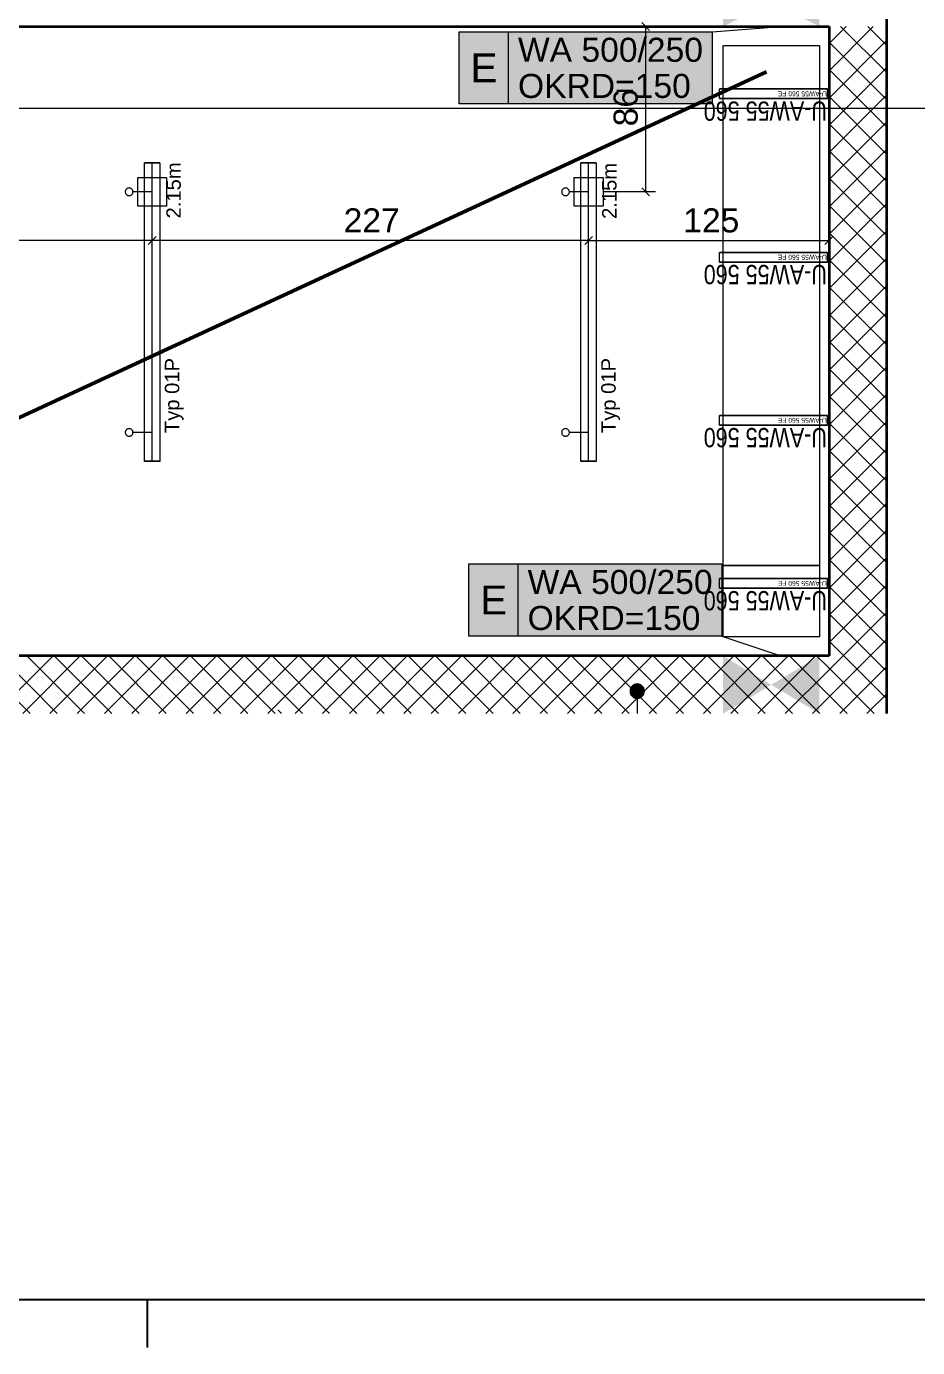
# Model space of a CAD drawing. Extents: x -1132 to 613, y -179 to 712.
# Drawn here: x -30 to 62.6, y -179.5 to -42.2 of the extents above; entities that cross this region are included whole.
import ezdxf
from ezdxf.lldxf.tags import DXFTag

# ---------------------------------------------------------------- set-up
doc = ezdxf.new("R2010")
doc.units = 0
doc.layers.get('0').update_dxf_attribs({"lineweight": 13})
for name, color, linetype, lineweight in [('A-WALL-____-MCUT', 7, 'Continuous', 35), ('A-WALL-____-PATT', 7, 'Continuous', 35), ('S-GRID-____-OTLN', 7, 'Continuous', 5)]:
    doc.layers.add(name, color=color, linetype=linetype, lineweight=lineweight)
for name, color, linetype, lineweight, true_color in [('EL01_VVV_Mass', 7, 'Continuous', 13, 0xb2b200), ('EL01_WAN_Aussparung Wand', 7, 'Continuous', 13, 0x7f5f3f), ('EL01_WAN_Aussparung Wand Text', 7, 'Continuous', 13, 0x7f5f3f), ('EL01_WAN_Leuchten', 7, 'Continuous', 13, 0x0080ff), ('EL01_WAN_Leuchtentyp', 7, 'Continuous', 13, 0x0099ff), ('EL01_WAN_Licht', 7, 'Continuous', 13, 0x0080ff), ('EL01_WAN_Potentialausgleich', 1, 'Continuous', 13, 0xff0000), ('EL01_WAN_Trassen', 40, 'Continuous', 13, 0xffbf00), ('EL01_WAN_Trassen Befestigung', 7, 'Continuous', 13, 0xb2b200), ('X_Geometrie', 3, 'Continuous', 50, 0x00ff00)]:
    doc.layers.add(name, color=color, linetype=linetype, lineweight=lineweight, true_color=true_color)
doc.styles.get("Standard").update_dxf_attribs({"font": 'arial.ttf'})
tags = doc.linetypes.add('_Rasterlinie_', pattern=[0.375, 0.2, -0.05, 0.075, -0.05]).pattern_tags.tags
tags[10:11] = [DXFTag(74, 4), DXFTag(75, 0), DXFTag(340, '0'), DXFTag(46, 1.0), DXFTag(50, 0.0), DXFTag(44, 0.0), DXFTag(45, 0.0)]
tags[8:9] = [DXFTag(74, 4), DXFTag(75, 0), DXFTag(340, '0'), DXFTag(46, 1.0), DXFTag(50, 0.0), DXFTag(44, 0.0), DXFTag(45, 0.0)]
tags[6:7] = [DXFTag(74, 4), DXFTag(75, 0), DXFTag(340, '0'), DXFTag(46, 1.0), DXFTag(50, 0.0), DXFTag(44, 0.0), DXFTag(45, 0.0)]
tags[4:5] = [DXFTag(74, 4), DXFTag(75, 0), DXFTag(340, '0'), DXFTag(46, 1.0), DXFTag(50, 0.0), DXFTag(44, 0.0), DXFTag(45, 0.0)]

# ---------------------------------------------------------------- blocks, each defined once
blk = doc.blocks.new('Referenz-A0UNPDE96I', base_point=(-1115.89, -117.37))
at = {"layer": 'A-WALL-____-MCUT', "color": 0, "linetype": 'Continuous', "ltscale": 0.35}
for p, q in [((59.39, -113.6), (59.39, 561.48)), ((-87.21, -42.22), (53.39, -42.22)), ((53.39, -42.22), (53.39, -107.62)), ((53.39, -107.62), (-87.21, -107.62))]:
    blk.add_line(p, q, dxfattribs=at)
at = {"layer": 'A-WALL-____-PATT', "color": 0, "linetype": 'Continuous', "lineweight": 9, "ltscale": 0.13}
for p, q in [((53.39, -44), (55.17, -42.22)), ((53.39, -46.83), (57.99, -42.22)), ((59.39, -47.02), (54.59, -42.22)), ((59.39, -44.19), (57.42, -42.22)), ((53.39, -49.66), (59.39, -43.66)), ((59.39, -49.85), (53.39, -43.85)), ((53.39, -52.49), (59.39, -46.49)), ((59.39, -52.68), (53.39, -46.68)), ((53.39, -55.32), (59.39, -49.32)), ((59.39, -55.51), (53.39, -49.51)), ((53.39, -58.14), (59.39, -52.14)), ((59.39, -58.33), (53.39, -52.33)), ((53.39, -60.97), (59.39, -54.97)), ((59.39, -61.16), (53.39, -55.16)), ((53.39, -63.8), (59.39, -57.8)), ((59.39, -63.99), (53.39, -57.99)), ((53.39, -66.63), (59.39, -60.63)), ((59.39, -66.82), (53.39, -60.82)), ((53.39, -69.46), (59.39, -63.46)), ((59.39, -69.65), (53.39, -63.65)), ((53.39, -72.29), (59.39, -66.29)), ((59.39, -72.48), (53.39, -66.48)), ((53.39, -75.12), (59.39, -69.12)), ((59.39, -75.3), (53.39, -69.3)), ((53.39, -77.94), (59.39, -71.94)), ((59.39, -78.13), (53.39, -72.13)), ((53.39, -80.77), (59.39, -74.77)), ((59.39, -80.96), (53.39, -74.96)), ((53.39, -83.6), (59.39, -77.6)), ((59.39, -83.79), (53.39, -77.79)), ((53.39, -86.43), (59.39, -80.43)), ((59.39, -86.62), (53.39, -80.62)), ((53.39, -89.26), (59.39, -83.26)), ((59.39, -89.45), (53.39, -83.45)), ((53.39, -92.09), (59.39, -86.09)), ((59.39, -92.27), (53.39, -86.27)), ((53.39, -94.91), (59.39, -88.91)), ((59.39, -95.1), (53.39, -89.1)), ((53.39, -97.74), (59.39, -91.74)), ((59.39, -97.93), (53.39, -91.93)), ((53.39, -100.57), (59.39, -94.57)), ((59.39, -100.76), (53.39, -94.76)), ((53.39, -103.4), (59.39, -97.4)), ((59.39, -103.59), (53.39, -97.59)), ((53.39, -106.23), (59.39, -100.23)), ((59.39, -106.42), (53.39, -100.42)), ((53.39, -109.06), (59.39, -103.06)), ((59.39, -109.25), (53.39, -103.25)), ((53.39, -111.88), (59.39, -105.88)), ((59.39, -112.07), (53.39, -106.07)), ((-29.59, -113.6), (-35.58, -107.62)), ((-33.19, -113.6), (-27.2, -107.62)), ((-26.77, -113.6), (-32.75, -107.62)), ((-30.36, -113.6), (-24.38, -107.62)), ((-23.94, -113.6), (-29.92, -107.62)), ((-27.53, -113.6), (-21.55, -107.62)), ((-21.11, -113.6), (-27.09, -107.62)), ((-24.7, -113.6), (-18.72, -107.62)), ((-18.28, -113.6), (-24.26, -107.62)), ((-21.87, -113.6), (-15.89, -107.62)), ((-15.45, -113.6), (-21.43, -107.62)), ((-19.04, -113.6), (-13.06, -107.62)), ((-12.62, -113.6), (-18.61, -107.62)), ((-16.22, -113.6), (-10.23, -107.62)), ((-9.8, -113.6), (-15.78, -107.62)), ((-13.39, -113.6), (-7.41, -107.62)), ((-6.97, -113.6), (-12.95, -107.62)), ((-10.56, -113.6), (-4.58, -107.62)), ((-4.14, -113.6), (-10.12, -107.62)), ((-7.73, -113.6), (-1.75, -107.62)), ((-1.31, -113.6), (-7.29, -107.62)), ((-4.9, -113.6), (1.08, -107.62)), ((1.52, -113.6), (-4.46, -107.62)), ((-2.07, -113.6), (3.91, -107.62)), ((4.35, -113.6), (-1.64, -107.62)), ((0.76, -113.6), (6.74, -107.62)), ((7.17, -113.6), (1.19, -107.62)), ((3.58, -113.6), (9.57, -107.62)), ((10, -113.6), (4.02, -107.62)), ((6.41, -113.6), (12.39, -107.62)), ((12.83, -113.6), (6.85, -107.62)), ((9.24, -113.6), (15.22, -107.62)), ((15.66, -113.6), (9.68, -107.62)), ((12.07, -113.6), (18.05, -107.62)), ((18.49, -113.6), (12.51, -107.62)), ((14.9, -113.6), (20.88, -107.62)), ((21.32, -113.6), (15.34, -107.62)), ((17.73, -113.6), (23.71, -107.62)), ((24.15, -113.6), (18.16, -107.62)), ((20.55, -113.6), (26.54, -107.62)), ((26.97, -113.6), (20.99, -107.62)), ((23.38, -113.6), (29.36, -107.62)), ((29.8, -113.6), (23.82, -107.62)), ((26.21, -113.6), (32.19, -107.62)), ((32.63, -113.6), (26.65, -107.62)), ((29.04, -113.6), (35.02, -107.62)), ((35.46, -113.6), (29.48, -107.62)), ((31.87, -113.6), (37.85, -107.62)), ((38.29, -113.6), (32.31, -107.62)), ((34.7, -113.6), (40.68, -107.62)), ((41.12, -113.6), (35.13, -107.62)), ((37.52, -113.6), (43.51, -107.62)), ((43.94, -113.6), (37.96, -107.62)), ((40.35, -113.6), (46.33, -107.62)), ((46.77, -113.6), (40.79, -107.62)), ((43.18, -113.6), (49.16, -107.62)), ((49.6, -113.6), (43.62, -107.62)), ((46.01, -113.6), (51.99, -107.62)), ((52.43, -113.6), (46.45, -107.62)), ((53.39, -111.73), (49.28, -107.62)), ((53.39, -108.9), (52.1, -107.62)), ((48.84, -113.6), (53.39, -109.06)), ((58.09, -113.6), (53.39, -108.9)), ((54.5, -113.6), (59.39, -108.71)), ((51.67, -113.6), (53.39, -111.88)), ((55.26, -113.6), (53.39, -111.73)), ((57.32, -113.6), (59.39, -111.54))]:
    blk.add_line(p, q, dxfattribs=at)
at = {"layer": 'S-GRID-____-OTLN', "color": 0, "linetype": '_Rasterlinie_', "ltscale": 0.13}
blk.add_line((-1107.61, -50.72), (103.38, -50.72), dxfattribs=at)
at = {"layer": 'X_Geometrie', "color": 0, "linetype": 'Continuous', "ltscale": 0.5}
blk.add_line((-82.58, -106.84), (46.88, -46.93), dxfattribs=at)
blk = doc.blocks.new('IfcObject-A0UNPDF96I', base_point=(40.67, -85.94))
at = {"layer": 'EL01_WAN_Trassen', "linetype": 'ByBlock', "lineweight": -2, "ltscale": 0.13}
for p, q in [((42.02, -83.64), (42.02, -82.64)), ((42.02, -83.64), (42.02, -82.64)), ((53.22, -82.64), (42.02, -82.64)), ((42.02, -82.64), (42.02, -82.64)), ((42.02, -82.64), (53.22, -82.64)), ((53.22, -83.64), (42.02, -83.64)), ((42.02, -83.64), (42.02, -83.64)), ((42.02, -83.64), (53.22, -83.64)), ((53.22, -83.64), (53.22, -82.64)), ((53.22, -83.64), (53.22, -82.64)), ((53.22, -82.64), (53.22, -82.64)), ((53.22, -83.64), (53.22, -83.64))]:
    blk.add_line(p, q, dxfattribs=at)
at = {"layer": 'EL01_WAN_Trassen', "lineweight": -2, "attachment_point": 1, "rotation": 180}
for s, insert, char_height in [('{\\fArial;U-AW55 560 FE}', (53.16, -83.39), 0.5), ('{\\W0.8;\\fArial;U-AW55 560}', (53.17, -85.94), 2)]:
    blk.add_mtext(s, dxfattribs=dict(at, insert=insert, char_height=char_height))
blk = doc.blocks.new('IfcObject-A0UNPDHJ6I', base_point=(40.67, -69))
at = {"layer": 'EL01_WAN_Trassen', "linetype": 'ByBlock', "lineweight": -2, "ltscale": 0.13}
for p, q in [((42.02, -66.7), (42.02, -65.7)), ((42.02, -66.7), (42.02, -65.7)), ((53.22, -65.7), (42.02, -65.7)), ((42.02, -65.7), (42.02, -65.7)), ((42.02, -65.7), (53.22, -65.7)), ((53.22, -66.7), (53.22, -65.7)), ((53.22, -66.7), (53.22, -65.7)), ((53.22, -65.7), (53.22, -65.7)), ((53.22, -66.7), (42.02, -66.7)), ((42.02, -66.7), (42.02, -66.7)), ((42.02, -66.7), (53.22, -66.7)), ((53.22, -66.7), (53.22, -66.7))]:
    blk.add_line(p, q, dxfattribs=at)
at = {"layer": 'EL01_WAN_Trassen', "lineweight": -2, "attachment_point": 1, "rotation": 180}
for s, insert, char_height in [('{\\W0.8;\\fArial;U-AW55 560}', (53.17, -69), 2), ('{\\fArial;U-AW55 560 FE}', (53.16, -66.45), 0.5)]:
    blk.add_mtext(s, dxfattribs=dict(at, insert=insert, char_height=char_height))
blk = doc.blocks.new('Kabelkanal-A0UNPDMP6I', base_point=(42.39, -105.62))
at = {"color": 0, "linetype": 'ByBlock', "lineweight": -2, "ltscale": 0.13}
for p, q in [((42.39, -98.22), (52.39, -98.22)), ((42.39, -105.62), (42.39, -98.22)), ((52.39, -98.22), (52.39, -105.62)), ((52.39, -105.62), (42.39, -105.62))]:
    blk.add_line(p, q, dxfattribs=at)
blk = doc.blocks.new('IfcObject-A0UNPDO36I', base_point=(40.67, -52.02))
at = {"layer": 'EL01_WAN_Trassen', "linetype": 'ByBlock', "lineweight": -2, "ltscale": 0.13}
for p, q in [((42.02, -49.72), (42.02, -48.72)), ((42.02, -49.72), (42.02, -48.72)), ((53.22, -48.72), (42.02, -48.72)), ((42.02, -48.72), (42.02, -48.72)), ((42.02, -48.72), (53.22, -48.72)), ((53.22, -49.72), (53.22, -48.72)), ((53.22, -49.72), (53.22, -48.72)), ((53.22, -48.72), (53.22, -48.72)), ((53.22, -49.72), (42.02, -49.72)), ((42.02, -49.72), (42.02, -49.72)), ((42.02, -49.72), (53.22, -49.72)), ((53.22, -49.72), (53.22, -49.72))]:
    blk.add_line(p, q, dxfattribs=at)
at = {"layer": 'EL01_WAN_Trassen', "lineweight": -2, "attachment_point": 1, "rotation": 180}
for s, insert, char_height in [('{\\fArial;U-AW55 560 FE}', (53.16, -49.47), 0.5), ('{\\W0.8;\\fArial;U-AW55 560}', (53.17, -52.02), 2)]:
    blk.add_mtext(s, dxfattribs=dict(at, insert=insert, char_height=char_height))
blk = doc.blocks.new('IfcObject-A0UNPDS16I', base_point=(40.67, -102.88))
at = {"layer": 'EL01_WAN_Trassen', "linetype": 'ByBlock', "lineweight": -2, "ltscale": 0.13}
for p, q in [((42.02, -100.58), (42.02, -99.58)), ((42.02, -100.58), (42.02, -99.58)), ((53.22, -99.58), (42.02, -99.58)), ((42.02, -99.58), (42.02, -99.58)), ((42.02, -99.58), (53.22, -99.58)), ((53.22, -100.58), (53.22, -99.58)), ((53.22, -100.58), (53.22, -99.58)), ((53.22, -99.58), (53.22, -99.58)), ((53.22, -100.58), (42.02, -100.58)), ((42.02, -100.58), (42.02, -100.58)), ((42.02, -100.58), (53.22, -100.58)), ((53.22, -100.58), (53.22, -100.58))]:
    blk.add_line(p, q, dxfattribs=at)
at = {"layer": 'EL01_WAN_Trassen', "lineweight": -2, "attachment_point": 1, "rotation": 180}
for s, insert, char_height in [('{\\fArial;U-AW55 560 FE}', (53.16, -100.33), 0.5), ('{\\W0.8;\\fArial;U-AW55 560}', (53.17, -102.88), 2)]:
    blk.add_mtext(s, dxfattribs=dict(at, insert=insert, char_height=char_height))
blk = doc.blocks.new('Wanddurchbruch-A0UNPDSD6I', base_point=(42.39, -113.62))
at = {"color": 0, "linetype": 'ByBlock', "lineweight": -2, "ltscale": 0.13}
blk.add_line((52.39, -107.62), (42.39, -107.62), dxfattribs=at)
for points in [[(42.39, -110.62), (47.39, -110.62), (42.39, -107.62)], [(47.39, -110.62), (52.39, -110.62), (52.39, -107.62)], [(42.39, -113.6), (42.42, -113.6), (42.39, -110.62)], [(42.42, -113.6), (42.39, -110.62), (47.39, -110.62)], [(52.36, -113.6), (52.39, -113.6), (47.39, -110.62)], [(52.39, -113.6), (47.39, -110.62), (52.39, -110.62)]]:
    blk.add_solid(points, dxfattribs=at)
blk = doc.blocks.new('Durchbruch beschriften-A0UNPDSF6I', base_point=(15.99, -107.62))
at = {"color": 0, "linetype": 'ByBlock', "lineweight": -2, "ltscale": 0.13}
for p, q in [((15.99, -105.56), (15.99, -98.06)), ((15.99, -98.06), (42.26, -98.06)), ((21.11, -105.56), (21.11, -98.06)), ((42.26, -98.06), (42.26, -105.56)), ((42.26, -105.56), (15.99, -105.56)), ((42.26, -105.56), (48.39, -107.62))]:
    blk.add_line(p, q, dxfattribs=at)
at = {"color": 7, "linetype": 'ByBlock', "lineweight": -2, "ltscale": 0.13, "true_color": 0xffffff}
for points in [[(42.26, -105.56), (15.99, -105.56), (42.26, -98.06)], [(15.99, -105.56), (42.26, -98.06), (15.99, -98.06)], [(42.26, -98.06), (15.99, -98.06), (15.99, -98.06)], [(42.26, -105.56), (42.26, -105.56), (15.99, -105.56)]]:
    blk.add_solid(points, dxfattribs=at)
at = {"color": 0, "linetype": 'ByBlock', "lineweight": -2, "ltscale": 0.13, "char_height": 2.5, "attachment_point": 1}
for s, insert in [('{\\fArial; WA 500/250 }', (21.11, -98.68)), ('{\\fArial; OKRD=150 }', (21.11, -102.43))]:
    blk.add_mtext(s, dxfattribs=dict(at, insert=insert))
at = {"color": 40, "linetype": 'ByBlock', "lineweight": -2, "ltscale": 0.13, "true_color": 0xffbf00, "insert": (17.16, -100.31), "char_height": 3, "attachment_point": 1}
blk.add_mtext('{\\fArial;E}', dxfattribs=at)
blk = doc.blocks.new('Kabelkanal-A0UNPDU36I', base_point=(42.39, -98.22))
at = {"color": 0, "linetype": 'ByBlock', "lineweight": -2, "ltscale": 0.13}
for p, q in [((42.39, -44.22), (52.39, -44.22)), ((42.39, -98.22), (42.39, -44.22)), ((52.39, -44.22), (52.39, -98.22)), ((52.39, -98.22), (42.39, -98.22))]:
    blk.add_line(p, q, dxfattribs=at)
blk = doc.blocks.new('Wanddurchbruch-A0UNPDU76I', base_point=(42.39, -42.22))
at = {"color": 0, "linetype": 'ByBlock', "lineweight": -2, "ltscale": 0.13}
for p, q in [((52.39, -37.22), (42.39, -37.22)), ((52.39, -42.22), (42.39, -42.22))]:
    blk.add_line(p, q, dxfattribs=at)
for points in [[(47.39, -39.72), (42.39, -39.72), (42.39, -37.22)], [(52.39, -39.72), (47.39, -39.72), (52.39, -37.22)], [(42.39, -42.22), (47.39, -39.72), (42.39, -39.72)], [(52.39, -42.22), (52.39, -39.72), (47.39, -39.72)]]:
    blk.add_solid(points, dxfattribs=at)
blk = doc.blocks.new('Durchbruch beschriften-A0UNPDU96I', base_point=(14.99, -50.27))
at = {"color": 0, "linetype": 'ByBlock', "lineweight": -2, "ltscale": 0.13}
for p, q in [((41.26, -42.77), (48.39, -42.22)), ((14.99, -50.27), (14.99, -42.77)), ((14.99, -42.77), (41.26, -42.77)), ((20.11, -50.27), (20.11, -42.77)), ((41.26, -42.77), (41.26, -50.27)), ((41.26, -50.27), (14.99, -50.27))]:
    blk.add_line(p, q, dxfattribs=at)
at = {"color": 7, "linetype": 'ByBlock', "lineweight": -2, "ltscale": 0.13, "true_color": 0xffffff}
for points in [[(41.26, -50.27), (14.99, -50.27), (41.26, -42.77)], [(14.99, -50.27), (41.26, -42.77), (14.99, -42.77)], [(41.26, -42.77), (14.99, -42.77), (14.99, -42.77)], [(41.26, -50.27), (41.26, -50.27), (14.99, -50.27)]]:
    blk.add_solid(points, dxfattribs=at)
at = {"color": 0, "linetype": 'ByBlock', "lineweight": -2, "ltscale": 0.13, "char_height": 2.5, "attachment_point": 1}
for s, insert in [('{\\fArial; WA 500/250 }', (20.11, -43.4)), ('{\\fArial; OKRD=150 }', (20.11, -47.15))]:
    blk.add_mtext(s, dxfattribs=dict(at, insert=insert))
at = {"color": 40, "linetype": 'ByBlock', "lineweight": -2, "ltscale": 0.13, "true_color": 0xffbf00, "insert": (16.15, -45.02), "char_height": 3, "attachment_point": 1}
blk.add_mtext('{\\fArial;E}', dxfattribs=at)
blk = doc.blocks.new('Deckendose UP-A0UNPDWH6I', base_point=(26.92, -60.9))
at = {"color": 0, "lineweight": -2}
for p, q in [((26.92, -60.9), (26.92, -57.9)), ((26.92, -57.9), (29.92, -57.9)), ((29.92, -57.9), (29.92, -60.9)), ((29.92, -60.9), (26.92, -60.9))]:
    blk.add_line(p, q, dxfattribs=at)
blk = doc.blocks.new('Typ 01P-A0UNPE1N6I', base_point=(25.62, -87.42))
at = {"color": 0, "lineweight": -2}
for p, q in [((27.62, -87.42), (27.62, -56.38)), ((27.62, -56.38), (29.22, -56.38)), ((29.22, -56.4), (27.62, -56.4)), ((28.42, -87.4), (28.42, -56.4)), ((29.22, -56.38), (29.22, -87.42)), ((25.92, -59.02), (25.87, -59.03)), ((25.97, -59.01), (25.92, -59.02)), ((26.02, -59), (25.97, -59.01)), ((26.07, -59.01), (26.02, -59)), ((26.12, -59.02), (26.07, -59.01)), ((26.17, -59.03), (26.12, -59.02)), ((25.63, -59.3), (25.62, -59.35)), ((25.62, -59.35), (25.62, -59.4)), ((25.62, -59.4), (25.62, -59.45)), ((25.62, -59.45), (25.63, -59.51)), ((25.65, -59.25), (25.63, -59.3)), ((25.63, -59.51), (25.65, -59.55)), ((25.67, -59.2), (25.65, -59.25)), ((25.65, -59.55), (25.67, -59.6)), ((25.7, -59.16), (25.67, -59.2)), ((25.67, -59.6), (25.7, -59.65)), ((25.74, -59.12), (25.7, -59.16)), ((25.7, -59.65), (25.74, -59.68)), ((25.78, -59.08), (25.74, -59.12)), ((25.74, -59.68), (25.78, -59.72)), ((25.82, -59.06), (25.78, -59.08)), ((25.78, -59.72), (25.82, -59.75)), ((25.87, -59.03), (25.82, -59.06)), ((25.82, -59.75), (25.87, -59.77)), ((25.87, -59.77), (25.92, -59.79)), ((25.92, -59.79), (25.97, -59.8)), ((25.97, -59.8), (26.02, -59.8)), ((26.02, -59.8), (26.07, -59.8)), ((26.07, -59.8), (26.12, -59.79)), ((26.12, -59.79), (26.17, -59.77)), ((26.22, -59.06), (26.17, -59.03)), ((26.17, -59.77), (26.22, -59.75)), ((26.26, -59.08), (26.22, -59.06)), ((26.22, -59.75), (26.26, -59.72)), ((26.3, -59.12), (26.26, -59.08)), ((26.26, -59.72), (26.3, -59.68)), ((26.34, -59.16), (26.3, -59.12)), ((26.3, -59.68), (26.34, -59.65)), ((26.37, -59.2), (26.34, -59.16)), ((26.34, -59.65), (26.37, -59.6)), ((26.39, -59.25), (26.37, -59.2)), ((26.37, -59.6), (26.39, -59.55)), ((26.41, -59.3), (26.39, -59.25)), ((26.39, -59.55), (26.41, -59.51)), ((26.42, -59.35), (26.41, -59.3)), ((26.41, -59.51), (26.42, -59.45)), ((26.42, -59.4), (26.42, -59.35)), ((28.42, -59.4), (26.42, -59.4)), ((26.42, -59.45), (26.42, -59.4)), ((25.63, -84.3), (25.62, -84.35)), ((25.62, -84.35), (25.62, -84.4)), ((25.62, -84.4), (25.62, -84.45)), ((25.62, -84.45), (25.63, -84.51)), ((25.65, -84.25), (25.63, -84.3)), ((25.63, -84.51), (25.65, -84.55)), ((25.67, -84.2), (25.65, -84.25)), ((25.65, -84.55), (25.67, -84.6)), ((25.7, -84.16), (25.67, -84.2)), ((25.67, -84.6), (25.7, -84.65)), ((25.74, -84.12), (25.7, -84.16)), ((25.7, -84.65), (25.74, -84.68)), ((25.78, -84.08), (25.74, -84.12)), ((25.74, -84.68), (25.78, -84.72)), ((25.82, -84.06), (25.78, -84.08)), ((25.78, -84.72), (25.82, -84.75)), ((25.87, -84.03), (25.82, -84.06)), ((25.82, -84.75), (25.87, -84.77)), ((25.92, -84.02), (25.87, -84.03)), ((25.87, -84.77), (25.92, -84.79)), ((25.97, -84.01), (25.92, -84.02)), ((25.92, -84.79), (25.97, -84.8)), ((26.02, -84), (25.97, -84.01)), ((25.97, -84.8), (26.02, -84.8)), ((26.07, -84.01), (26.02, -84)), ((26.02, -84.8), (26.07, -84.8)), ((26.12, -84.02), (26.07, -84.01)), ((26.07, -84.8), (26.12, -84.79)), ((26.17, -84.03), (26.12, -84.02)), ((26.12, -84.79), (26.17, -84.77)), ((26.22, -84.06), (26.17, -84.03)), ((26.17, -84.77), (26.22, -84.75)), ((26.26, -84.08), (26.22, -84.06)), ((26.22, -84.75), (26.26, -84.72)), ((26.3, -84.12), (26.26, -84.08)), ((26.26, -84.72), (26.3, -84.68)), ((26.34, -84.16), (26.3, -84.12)), ((26.3, -84.68), (26.34, -84.65)), ((26.37, -84.2), (26.34, -84.16)), ((26.34, -84.65), (26.37, -84.6)), ((26.39, -84.25), (26.37, -84.2)), ((26.37, -84.6), (26.39, -84.55)), ((26.41, -84.3), (26.39, -84.25)), ((26.39, -84.55), (26.41, -84.51)), ((26.42, -84.35), (26.41, -84.3)), ((26.41, -84.51), (26.42, -84.45)), ((26.42, -84.4), (26.42, -84.35)), ((28.42, -84.4), (26.42, -84.4)), ((26.42, -84.45), (26.42, -84.4)), ((29.22, -87.4), (27.62, -87.4)), ((29.22, -87.42), (27.62, -87.42))]:
    blk.add_line(p, q, dxfattribs=at)
blk = doc.blocks.new('Bauteilbeschriftung-A0UNPE1P6I', base_point=(29.82, -62.22))
at = {"color": 0, "linetype": 'ByBlock', "lineweight": -2, "ltscale": 0.13, "insert": (29.82, -62.22), "char_height": 1.5, "attachment_point": 1, "rotation": 90}
blk.add_mtext('{\\fArial;2.15m}', dxfattribs=at)
blk = doc.blocks.new('Typ 01P-A0UNPEG96I', base_point=(-19.71, -87.42))
at = {"color": 0, "lineweight": -2}
for p, q in [((-17.71, -87.42), (-17.71, -56.38)), ((-17.71, -56.38), (-16.11, -56.38)), ((-16.11, -56.4), (-17.71, -56.4)), ((-16.91, -87.4), (-16.91, -56.4)), ((-16.11, -56.38), (-16.11, -87.42)), ((-19.42, -59.02), (-19.47, -59.03)), ((-19.36, -59.01), (-19.42, -59.02)), ((-19.31, -59), (-19.36, -59.01)), ((-19.26, -59.01), (-19.31, -59)), ((-19.21, -59.02), (-19.26, -59.01)), ((-19.16, -59.03), (-19.21, -59.02)), ((-19.7, -59.3), (-19.71, -59.35)), ((-19.71, -59.35), (-19.71, -59.4)), ((-19.71, -59.4), (-19.71, -59.45)), ((-19.71, -59.45), (-19.7, -59.51)), ((-19.68, -59.25), (-19.7, -59.3)), ((-19.7, -59.51), (-19.68, -59.55)), ((-19.66, -59.2), (-19.68, -59.25)), ((-19.68, -59.55), (-19.66, -59.6)), ((-19.63, -59.16), (-19.66, -59.2)), ((-19.66, -59.6), (-19.63, -59.65)), ((-19.6, -59.12), (-19.63, -59.16)), ((-19.63, -59.65), (-19.6, -59.68)), ((-19.56, -59.08), (-19.6, -59.12)), ((-19.6, -59.68), (-19.56, -59.72)), ((-19.51, -59.06), (-19.56, -59.08)), ((-19.56, -59.72), (-19.51, -59.75)), ((-19.47, -59.03), (-19.51, -59.06)), ((-19.51, -59.75), (-19.47, -59.77)), ((-19.47, -59.77), (-19.42, -59.79)), ((-19.42, -59.79), (-19.36, -59.8)), ((-19.36, -59.8), (-19.31, -59.8)), ((-19.31, -59.8), (-19.26, -59.8)), ((-19.26, -59.8), (-19.21, -59.79)), ((-19.21, -59.79), (-19.16, -59.77)), ((-19.11, -59.06), (-19.16, -59.03)), ((-19.16, -59.77), (-19.11, -59.75)), ((-19.07, -59.08), (-19.11, -59.06)), ((-19.11, -59.75), (-19.07, -59.72)), ((-19.03, -59.12), (-19.07, -59.08)), ((-19.07, -59.72), (-19.03, -59.68)), ((-19, -59.16), (-19.03, -59.12)), ((-19.03, -59.68), (-19, -59.65)), ((-18.97, -59.2), (-19, -59.16)), ((-19, -59.65), (-18.97, -59.6)), ((-18.94, -59.25), (-18.97, -59.2)), ((-18.97, -59.6), (-18.94, -59.55)), ((-18.93, -59.3), (-18.94, -59.25)), ((-18.94, -59.55), (-18.93, -59.51)), ((-18.92, -59.35), (-18.93, -59.3)), ((-18.93, -59.51), (-18.92, -59.45)), ((-18.91, -59.4), (-18.92, -59.35)), ((-18.92, -59.45), (-18.91, -59.4)), ((-16.91, -59.4), (-18.91, -59.4)), ((-19.7, -84.3), (-19.71, -84.35)), ((-19.71, -84.35), (-19.71, -84.4)), ((-19.71, -84.4), (-19.71, -84.45)), ((-19.71, -84.45), (-19.7, -84.51)), ((-19.68, -84.25), (-19.7, -84.3)), ((-19.7, -84.51), (-19.68, -84.55)), ((-19.66, -84.2), (-19.68, -84.25)), ((-19.68, -84.55), (-19.66, -84.6)), ((-19.63, -84.16), (-19.66, -84.2)), ((-19.66, -84.6), (-19.63, -84.65)), ((-19.6, -84.12), (-19.63, -84.16)), ((-19.63, -84.65), (-19.6, -84.68)), ((-19.56, -84.08), (-19.6, -84.12)), ((-19.6, -84.68), (-19.56, -84.72)), ((-19.51, -84.06), (-19.56, -84.08)), ((-19.56, -84.72), (-19.51, -84.75)), ((-19.47, -84.03), (-19.51, -84.06)), ((-19.51, -84.75), (-19.47, -84.77)), ((-19.42, -84.02), (-19.47, -84.03)), ((-19.47, -84.77), (-19.42, -84.79)), ((-19.36, -84.01), (-19.42, -84.02)), ((-19.42, -84.79), (-19.36, -84.8)), ((-19.31, -84), (-19.36, -84.01)), ((-19.36, -84.8), (-19.31, -84.8)), ((-19.26, -84.01), (-19.31, -84)), ((-19.31, -84.8), (-19.26, -84.8)), ((-19.21, -84.02), (-19.26, -84.01)), ((-19.26, -84.8), (-19.21, -84.79)), ((-19.16, -84.03), (-19.21, -84.02)), ((-19.21, -84.79), (-19.16, -84.77)), ((-19.11, -84.06), (-19.16, -84.03)), ((-19.16, -84.77), (-19.11, -84.75)), ((-19.07, -84.08), (-19.11, -84.06)), ((-19.11, -84.75), (-19.07, -84.72)), ((-19.03, -84.12), (-19.07, -84.08)), ((-19.07, -84.72), (-19.03, -84.68)), ((-19, -84.16), (-19.03, -84.12)), ((-19.03, -84.68), (-19, -84.65)), ((-18.97, -84.2), (-19, -84.16)), ((-19, -84.65), (-18.97, -84.6)), ((-18.94, -84.25), (-18.97, -84.2)), ((-18.97, -84.6), (-18.94, -84.55)), ((-18.93, -84.3), (-18.94, -84.25)), ((-18.94, -84.55), (-18.93, -84.51)), ((-18.92, -84.35), (-18.93, -84.3)), ((-18.93, -84.51), (-18.92, -84.45)), ((-18.91, -84.4), (-18.92, -84.35)), ((-18.92, -84.45), (-18.91, -84.4)), ((-16.91, -84.4), (-18.91, -84.4)), ((-16.11, -87.4), (-17.71, -87.4)), ((-16.11, -87.42), (-17.71, -87.42))]:
    blk.add_line(p, q, dxfattribs=at)
blk = doc.blocks.new('Bauteilbeschriftung-A0UNPEGB6I', base_point=(-15.44, -62.17))
at = {"color": 0, "linetype": 'ByBlock', "lineweight": -2, "ltscale": 0.13, "insert": (-15.44, -62.17), "char_height": 1.5, "attachment_point": 1, "rotation": 90}
blk.add_mtext('{\\fArial;2.15m}', dxfattribs=at)
blk = doc.blocks.new('Maß-A0UNPEYH6I', base_point=(-17.33, -65.45))
at = {"color": 0, "lineweight": -2}
for p, q in [((-16.91, -65.45), (-16.91, -60.9)), ((28.42, -65.45), (28.42, -60.9)), ((-17.33, -64.87), (-16.5, -64.04)), ((28.42, -64.45), (-16.91, -64.45)), ((28.01, -64.87), (28.83, -64.04))]:
    blk.add_line(p, q, dxfattribs=at)
at = {"color": 0, "lineweight": -2, "insert": (2.97, -61.12), "char_height": 2.5, "attachment_point": 1}
blk.add_mtext('{\\fArial;227}', dxfattribs=at)
blk = doc.blocks.new('Maß-A0UNPF4L6I', base_point=(-62.66, -65.45))
at = {"color": 0, "lineweight": -2}
for p, q in [((-62.25, -65.45), (-62.25, -60.9)), ((-16.91, -65.45), (-16.91, -60.9)), ((-62.66, -64.87), (-61.83, -64.04)), ((-16.91, -64.45), (-62.25, -64.45)), ((-17.33, -64.87), (-16.5, -64.04))]:
    blk.add_line(p, q, dxfattribs=at)
at = {"color": 0, "lineweight": -2, "insert": (-42.36, -61.12), "char_height": 2.5, "attachment_point": 1}
blk.add_mtext('{\\fArial;227}', dxfattribs=at)
blk = doc.blocks.new('Deckendose UP-A0UNPF756I', base_point=(-18.41, -60.9))
at = {"color": 0, "lineweight": -2}
for p, q in [((-18.41, -60.9), (-18.41, -57.9)), ((-18.41, -57.9), (-15.41, -57.9)), ((-15.41, -57.9), (-15.41, -60.9)), ((-15.41, -60.9), (-18.41, -60.9))]:
    blk.add_line(p, q, dxfattribs=at)
blk = doc.blocks.new('Maß-A0UNPF9L6I', base_point=(28.01, -65.45))
at = {"color": 0, "lineweight": -2}
for p, q in [((53.39, -65.45), (53.39, -42.22)), ((28.42, -65.45), (28.42, -60.9)), ((28.83, -64.04), (28.01, -64.87)), ((28.42, -64.45), (53.39, -64.45)), ((53.8, -64.04), (52.97, -64.87))]:
    blk.add_line(p, q, dxfattribs=at)
at = {"color": 0, "lineweight": -2, "insert": (38.25, -61.12), "char_height": 2.5, "attachment_point": 1}
blk.add_mtext('{\\fArial;125}', dxfattribs=at)
blk = doc.blocks.new('Maß-A0UNPFNX6I', base_point=(-3.87, -113.6))
at = {"color": 0, "lineweight": -2}
blk.add_line((-3.87, -113.21), (-3.47, -113.6), dxfattribs=at)
blk = doc.blocks.new('Maß-A0UNPFZJ6I', base_point=(29.92, -59.82))
at = {"color": 0, "lineweight": -2}
for p, q in [((33.35, -42.22), (53.39, -42.22)), ((33.93, -41.81), (34.76, -42.64)), ((34.35, -59.4), (34.35, -42.22)), ((33.93, -58.99), (34.76, -59.82)), ((35.35, -59.4), (29.92, -59.4))]:
    blk.add_line(p, q, dxfattribs=at)
at = {"color": 0, "lineweight": -2, "insert": (31.01, -52.6), "char_height": 2.5, "attachment_point": 1, "rotation": 90}
blk.add_mtext('{\\fArial;86}', dxfattribs=at)
blk = doc.blocks.new('Erdungs-Anschluss-A0UNPG7F6I', base_point=(32.72, -113.6))
at = {"color": 0, "linetype": 'ByBlock', "lineweight": -2, "ltscale": 0.13}
for p, q in [((32.75, -111.08), (32.73, -111.18)), ((32.78, -110.99), (32.75, -111.08)), ((32.82, -110.9), (32.78, -110.99)), ((32.87, -110.82), (32.82, -110.9)), ((32.94, -110.75), (32.87, -110.82)), ((33.01, -110.69), (32.94, -110.75)), ((33.09, -110.63), (33.01, -110.69)), ((33.18, -110.59), (33.09, -110.63)), ((33.27, -110.56), (33.18, -110.59)), ((33.37, -110.54), (33.27, -110.56)), ((33.46, -110.53), (33.37, -110.54)), ((33.56, -110.54), (33.46, -110.53)), ((33.66, -110.56), (33.56, -110.54)), ((33.75, -110.59), (33.66, -110.56)), ((33.84, -110.63), (33.75, -110.59)), ((33.92, -110.69), (33.84, -110.63)), ((33.99, -110.75), (33.92, -110.69)), ((34.06, -110.82), (33.99, -110.75)), ((34.11, -110.9), (34.06, -110.82)), ((34.15, -110.99), (34.11, -110.9)), ((34.18, -111.08), (34.15, -110.99)), ((34.2, -111.18), (34.18, -111.08)), ((32.73, -111.18), (32.72, -111.28)), ((32.72, -111.28), (32.73, -111.37)), ((32.73, -111.37), (32.75, -111.47)), ((32.75, -111.47), (32.78, -111.56)), ((32.78, -111.56), (32.82, -111.65)), ((32.82, -111.65), (32.87, -111.73)), ((32.87, -111.73), (32.94, -111.8)), ((32.94, -111.8), (33.01, -111.87)), ((33.01, -111.87), (33.09, -111.92)), ((33.09, -111.92), (33.18, -111.96)), ((33.18, -111.96), (33.27, -112)), ((33.27, -112), (33.37, -112.01)), ((33.37, -112.01), (33.46, -112.02)), ((33.46, -111.28), (33.46, -113.6)), ((33.46, -112.02), (33.56, -112.01)), ((33.56, -112.01), (33.66, -112)), ((33.66, -112), (33.75, -111.96)), ((33.75, -111.96), (33.84, -111.92)), ((33.84, -111.92), (33.92, -111.87)), ((33.92, -111.87), (33.99, -111.8)), ((33.99, -111.8), (34.06, -111.73)), ((34.06, -111.73), (34.11, -111.65)), ((34.11, -111.65), (34.15, -111.56)), ((34.15, -111.56), (34.18, -111.47)), ((34.18, -111.47), (34.2, -111.37)), ((34.21, -111.28), (34.2, -111.18)), ((34.2, -111.37), (34.21, -111.28))]:
    blk.add_line(p, q, dxfattribs=at)
for points in [[(34.21, -111.28), (32.72, -111.28), (34.18, -111.08)], [(32.72, -111.28), (34.18, -111.08), (32.75, -111.08)], [(34.18, -111.08), (32.75, -111.08), (34.11, -110.9)], [(32.75, -111.08), (34.11, -110.9), (32.82, -110.9)], [(34.11, -110.9), (32.82, -110.9), (33.99, -110.75)], [(32.82, -110.9), (33.99, -110.75), (32.94, -110.75)], [(33.99, -110.75), (32.94, -110.75), (33.84, -110.63)], [(32.94, -110.75), (33.84, -110.63), (33.09, -110.63)], [(33.84, -110.63), (33.09, -110.63), (33.66, -110.56)], [(33.09, -110.63), (33.66, -110.56), (33.27, -110.56)], [(33.66, -110.56), (33.27, -110.56), (33.46, -110.53)], [(32.75, -111.47), (34.21, -111.28), (32.72, -111.28)], [(34.21, -111.28), (32.72, -111.28), (34.21, -111.28)], [(32.72, -111.28), (34.21, -111.28), (32.72, -111.28)], [(34.18, -111.47), (32.75, -111.47), (34.21, -111.28)], [(32.82, -111.65), (34.18, -111.47), (32.75, -111.47)], [(34.11, -111.65), (32.82, -111.65), (34.18, -111.47)], [(32.94, -111.8), (34.11, -111.65), (32.82, -111.65)], [(33.99, -111.8), (32.94, -111.8), (34.11, -111.65)], [(33.09, -111.92), (33.99, -111.8), (32.94, -111.8)], [(33.99, -111.8), (32.94, -111.8), (33.99, -111.8)], [(32.94, -111.8), (33.99, -111.8), (32.94, -111.8)], [(33.84, -111.92), (33.09, -111.92), (33.99, -111.8)], [(33.27, -112), (33.84, -111.92), (33.09, -111.92)], [(33.66, -112), (33.27, -112), (33.84, -111.92)], [(33.46, -112.02), (33.66, -112), (33.27, -112)]]:
    blk.add_solid(points, dxfattribs=at)
blk = doc.blocks.new('MText-A0UNPGB36I', base_point=(-15.6, -84.47))
at = {"color": 0, "linetype": 'ByBlock', "lineweight": -2, "ltscale": 0.13, "insert": (-15.6, -84.47), "char_height": 1.5, "attachment_point": 1, "rotation": 90}
blk.add_mtext('{\\fArial;Typ 01P}', dxfattribs=at)
blk = doc.blocks.new('MText-A0UNPGB56I', base_point=(29.73, -84.47))
at = {"color": 0, "linetype": 'ByBlock', "lineweight": -2, "ltscale": 0.13, "insert": (29.73, -84.47), "char_height": 1.5, "attachment_point": 1, "rotation": 90}
blk.add_mtext('{\\fArial;Typ 01P}', dxfattribs=at)

msp = doc.modelspace()

# ---------------------------------------------------------------- linework, layer by layer
at = {"color": 0, "linetype": 'ByBlock', "lineweight": -2, "ltscale": 0.13}
for p, q in [((-1132.42, -174.47), (607.58, -174.47)), ((-17.42, -174.47), (-17.42, -179.47))]:
    msp.add_line(p, q, dxfattribs=at)

# ---------------------------------------------------------------- block references
at = {"color": 9, "lineweight": 25, "ltscale": 0.25, "true_color": 0xc0c0c0}
msp.add_blockref('Referenz-A0UNPDE96I', (-1115.89, -117.37), dxfattribs=at)
at = {"layer": 'EL01_VVV_Mass', "linetype": 'Continuous', "ltscale": 0.13}
for name, p in [('Maß-A0UNPF9L6I', (28.01, -65.45)), ('Maß-A0UNPFZJ6I', (29.92, -59.82)), ('Maß-A0UNPF4L6I', (-62.66, -65.45)), ('Maß-A0UNPEYH6I', (-17.33, -65.45)), ('Maß-A0UNPFNX6I', (-3.87, -113.6))]:
    msp.add_blockref(name, p, dxfattribs=at)
at = {"layer": 'EL01_WAN_Aussparung Wand', "ltscale": 0.13}
for name, p in [('Wanddurchbruch-A0UNPDU76I', (42.39, -42.22)), ('Wanddurchbruch-A0UNPDSD6I', (42.39, -113.62))]:
    msp.add_blockref(name, p, dxfattribs=at)
at = {"layer": 'EL01_WAN_Aussparung Wand Text', "ltscale": 0.13}
for name, p in [('Durchbruch beschriften-A0UNPDU96I', (14.99, -50.27)), ('Durchbruch beschriften-A0UNPDSF6I', (15.99, -107.62))]:
    msp.add_blockref(name, p, dxfattribs=at)
at = {"layer": 'EL01_WAN_Leuchten', "ltscale": 0.13}
for name, p in [('Typ 01P-A0UNPEG96I', (-19.71, -87.42)), ('Bauteilbeschriftung-A0UNPEGB6I', (-15.44, -62.17)), ('Typ 01P-A0UNPE1N6I', (25.62, -87.42)), ('Bauteilbeschriftung-A0UNPE1P6I', (29.82, -62.22))]:
    msp.add_blockref(name, p, dxfattribs=at)
at = {"layer": 'EL01_WAN_Leuchtentyp', "ltscale": 0.13}
for name, p in [('MText-A0UNPGB36I', (-15.6, -84.47)), ('MText-A0UNPGB56I', (29.73, -84.47))]:
    msp.add_blockref(name, p, dxfattribs=at)
at = {"layer": 'EL01_WAN_Licht', "linetype": 'Continuous', "ltscale": 0.13}
for name, p in [('Deckendose UP-A0UNPF756I', (-18.41, -60.9)), ('Deckendose UP-A0UNPDWH6I', (26.92, -60.9))]:
    msp.add_blockref(name, p, dxfattribs=at)
at = {"layer": 'EL01_WAN_Potentialausgleich', "linetype": 'ByBlock', "ltscale": 0.13}
msp.add_blockref('Erdungs-Anschluss-A0UNPG7F6I', (32.72, -113.6), dxfattribs=at)
at = {"layer": 'EL01_WAN_Trassen', "ltscale": 0.13}
for name, p in [('Kabelkanal-A0UNPDU36I', (42.39, -98.22)), ('Kabelkanal-A0UNPDMP6I', (42.39, -105.62))]:
    msp.add_blockref(name, p, dxfattribs=at)
at = {"layer": 'EL01_WAN_Trassen Befestigung', "ltscale": 0.13}
for name, p in [('IfcObject-A0UNPDO36I', (40.67, -52.02)), ('IfcObject-A0UNPDHJ6I', (40.67, -69)), ('IfcObject-A0UNPDF96I', (40.67, -85.94)), ('IfcObject-A0UNPDS16I', (40.67, -102.88))]:
    msp.add_blockref(name, p, dxfattribs=at)

doc.saveas('drawing.dxf')
